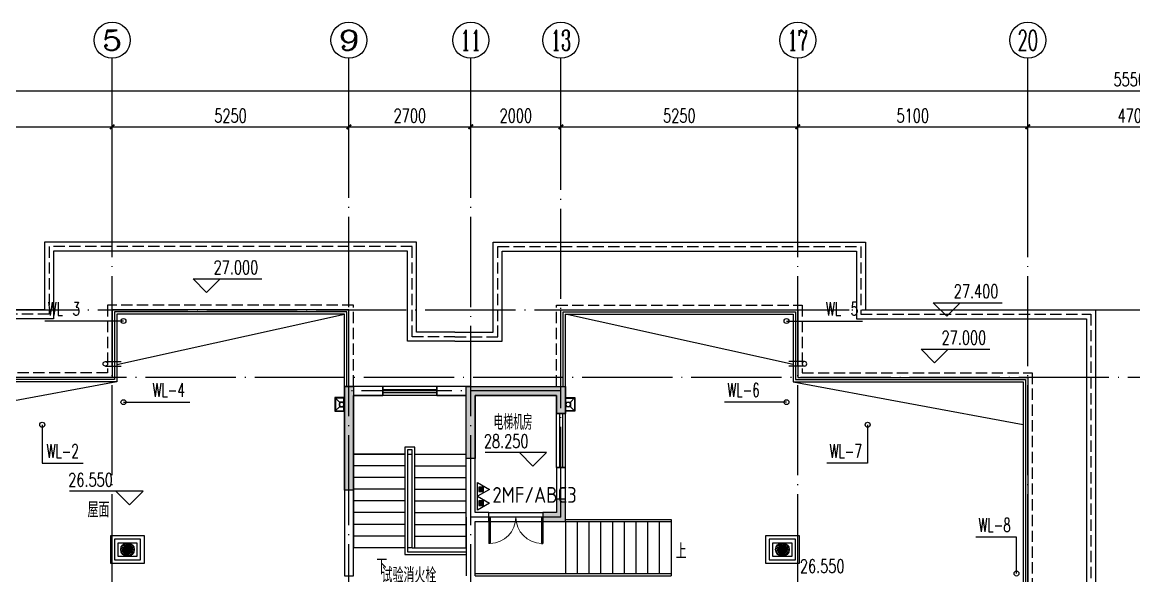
# Model space of a CAD drawing. Extents: x -287580 to -53108, y -522338 to -82629.
# Drawn here: x -251003 to -226359, y -494550 to -482274 of the extents above; entities that cross this region are included whole.
import ezdxf
from ezdxf.enums import TextEntityAlignment as Align

# ---------------------------------------------------------------- set-up
doc = ezdxf.new("R2010")
doc.units = 0
doc.header["$LTSCALE"] = 1000
doc.header["$MEASUREMENT"] = 0
for name, pattern in [('CONTINOUS', [0]), ('DASH', [0.35, 0.25, -0.1]), ('DOTE', [2.42, 2, -0.2, 0.02, -0.2])]:
    doc.linetypes.add(name, pattern=pattern)
for name, color, linetype in [('AXIS', 3, 'Continuous'), ('AXIS_TEXT', 7, 'Continuous'), ('DIM_ELEV', 3, 'Continuous'), ('DIM_SYMB', 99, 'Continuous'), ('DIM_污水', 3, 'Continuous'), ('DOTE', 99, 'Continuous'), ('EQUIP_消防', 1, 'Continuous'), ('PUB_HATCH', 8, 'Continuous'), ('PUB_TEXT', 7, 'Continuous'), ('STAIR', 99, 'Continuous'), ('TWT_TEXT', 7, 'Continuous'), ('VPIPE-污水', 2, 'Continuous'), ('WALL', 9, 'Continuous'), ('WINDOW', 99, 'Continuous'), ('填充', 8, 'Continuous'), ('屋面', 139, 'Continuous'), ('栏杆', 169, 'Continuous'), ('给排水标注', 4, 'Continuous'), ('表格', 157, 'Continuous')]:
    doc.layers.add(name, color=color, linetype=linetype)
doc.styles.add('_TCH_AXIS', font='COMPLEX', dxfattribs={"bigfont": 'GBCBIG'})
doc.styles.add('_TCH_DIM', font='SIMPLEX', dxfattribs={"bigfont": 'GBCBIG'})
doc.styles.add('_TCH_DIM_T3', font='SIMPLEX', dxfattribs={"width": 0.705882, "bigfont": 'GBCBIG'})
doc.styles.add('_TWT_SERIAL', font='COMPLEX', dxfattribs={"width": 0.8, "height": 3, "bigfont": 'HZTXT'})
doc.styles.add('hnurban', font='gbenor.shx', dxfattribs={"width": 0.8, "bigfont": 'gbcbig.shx'})
doc.styles.get("Standard").update_dxf_attribs({"font": 'gbenor.shx', "bigfont": 'gbcbig.shx'})
doc.dimstyles.new('_TCH_ARCH&&100', dxfattribs={"dimtxt": 297.5, "dimasz": 100, "dimexe": 250, "dimexo": 300, "dimgap": 100, "dimtad": 1, "dimdec": 0, "dimzin": 0, "dimdsep": 46, "dimtxsty": '_TCH_DIM_T3', "dimblk": 'ARCHTICK', "dimcen": 0.09, "dimclrt": 7, "dimazin": 2, "dimtfac": 1, "dimtdec": 0, "dimtix": 1, "dimtmove": 2, "dimatfit": 3, "dimfxl": 0, "dimtolj": 1, "dimtzin": 0, "dimarcsym": 0})

# ---------------------------------------------------------------- blocks, each defined once
blk = doc.blocks.new('A$C4E4A79F1')
at = {"color": 6}
for points in [[(0, 350), (0, 0)], [(100, 350), (100, 0)]]:
    blk.add_lwpolyline(points, dxfattribs=at)
blk.add_circle((50, 350), 50, dxfattribs=at)
blk = doc.blocks.new('A$C72BA2012')
at = {"color": 6}
for p, q in [((100, 200), (0, 300)), ((11, 290), (10, 290)), ((10, 290), (10, 10)), ((200, 290), (10, 290)), ((200, 10), (200, 290)), ((100, 100), (0, 0)), ((10, 10), (200, 10))]:
    blk.add_line(p, q, dxfattribs=at)
blk.add_lwpolyline([(0, 300), (0, 0), (210, 0), (210, 300), (0, 300)], dxfattribs=at)
blk.add_lwpolyline([(200, 100), (200, 200), (100, 200), (100, 100)], close=True, dxfattribs=at)
blk.add_circle((150, 150), 50, dxfattribs=at)
blk = doc.blocks.new('A$C26F86BD8')
at = {"color": 99}
for points in [[(0, 310), (0, 620), (370, 620), (740, 620), (740, 310), (740, 0), (370, 0), (0, 0)], [(660, 310), (660, 540), (370, 540), (80, 540), (80, 310), (80, 80), (370, 80), (660, 80)]]:
    blk.add_lwpolyline(points, close=True, dxfattribs=at)
blk.add_lwpolyline([(160, 460), (580, 460), (580, 160), (160, 160), (160, 460)], dxfattribs=at)
for radius in [151, 15.1, 5.03]:
    blk.add_circle((370, 310), radius, dxfattribs=at)
at = {"layer": 'PUB_HATCH', "color": 99}
for centre, start, end in [((281, 197), 57.8627, 115.0689), ((313, 178), 72.8627, 130.0689), ((255, 224), 42.8627, 100.0689), ((350, 168), 87.8627, 145.0689), ((236, 256), 27.8627, 85.0689), ((387, 167), 102.8627, 160.0689), ((227, 293), 12.8627, 70.0689), ((424, 176), 117.8627, 175.0689), ((228, 330), 357.8627, 55.0689), ((456, 195), 132.8627, 190.0689), ((483, 221), 147.8627, 205.0689), ((238, 367), 342.8627, 40.0689), ((502, 253), 162.8627, 220.0689), ((512, 290), 177.8627, 235.0689), ((513, 327), 192.8627, 250.0689), ((504, 364), 207.8627, 265.0689), ((257, 399), 327.8627, 25.0689), ((485, 396), 222.8627, 280.0689), ((284, 425), 312.8627, 10.0689), ((459, 423), 237.8627, 295.0689), ((316, 444), 297.8627, 355.0689), ((427, 442), 252.8627, 310.0689), ((353, 453), 282.8627, 340.0689), ((390, 452), 267.8627, 325.0689)]:
    blk.add_arc(centre, 144, start, end, dxfattribs=at)
blk = doc.blocks.new('A$C0BB52A95')
at = {"layer": '填充'}
h = blk.add_hatch(color=256, dxfattribs=at)
h.dxf.hatch_style = 1
h.paths.add_polyline_path([(37350, 4900), (37350, 5100), (37550, 5100), (37900, 5100), (37900, 4900)])
h.paths.add_polyline_path([(8150, 4900), (8150, 5100), (7950, 5100), (7600, 5100), (7600, 4900)])
h.paths.add_polyline_path([(45000, 5100), (45000, 4900), (45300, 4900), (45300, 4600), (45500, 4600), (45500, 5100)])
h.paths.add_polyline_path([(35350, 7500), (35850, 7500), (35850, 7700), (35550, 7700), (35550, 8000), (35350, 8000)])
h.paths.add_polyline_path([(30100, 4600), (30300, 4600), (30300, 4900), (30600, 4900), (30600, 5100), (30100, 5100)])
h.paths.add_polyline_path([(15400, 5100), (14900, 5100), (14900, 4900), (15200, 4900), (15200, 4600), (15400, 4600)])
h.paths.add_polyline_path([(10150, 7500), (10150, 8000), (9950, 8000), (9950, 7700), (9650, 7700), (9650, 7500)])
h.paths.add_polyline_path([(0, 5100), (0, 4600), (200, 4600), (200, 4900), (500, 4900), (500, 5100)])
h.paths.add_polyline_path([(500, 0), (0, 0), (0, 2500), (200, 2500), (200, 200), (500, 200)])
h.paths.add_polyline_path([(15400, 0), (14900, 0), (14900, 200), (15200, 200), (15200, 2500), (15400, 2500)])
h.paths.add_polyline_path([(30600, 0), (30100, 0), (30100, 2500), (30300, 2500), (30300, 200), (30600, 200)])
h.paths.add_polyline_path([(45500, 0), (45000, 0), (45000, 200), (45300, 200), (45300, 2500), (45500, 2500)])
h.paths.add_polyline_path([(40250, 10500), (40250, 8200), (40050, 8200), (40050, 10500)])
h.paths.add_polyline_path([(5450, 10500), (5450, 8200), (5250, 8200), (5250, 10500)])
h.paths.add_polyline_path([(37350, 10300), (35550, 10300), (35550, 9900), (35350, 9900), (35350, 10500), (37550, 10500), (37550, 8900), (37350, 8900)])
h.paths.add_polyline_path([(9950, 10300), (8150, 10300), (8150, 8900), (7950, 8900), (7950, 10500), (10150, 10500), (10150, 9900), (9950, 9900)])
h.paths.add_polyline_path([(34800, 1900), (34800, 1000), (35300, 1000), (35300, 800), (34800, 800), (34800, 0), (34200, 0), (34200, 200), (34600, 200), (34600, 1000), (34600, 1900)])
h.paths.add_polyline_path([(41000, 1900), (41000, 1000), (41000, 200), (41400, 200), (41400, 0), (40800, 0), (40800, 800), (40300, 800), (40300, 1000), (40800, 1000), (40800, 1900)])
h.paths.add_polyline_path([(36200, 4900), (34800, 4900), (34800, 4800), (34600, 4800), (34600, 5100), (36200, 5100)])
h.paths.add_polyline_path([(40250, 5100), (40250, 5100), (41000, 5100), (41000, 4800), (40800, 4800), (40800, 4900), (40250, 4900), (39400, 4900), (39400, 5100), (40050, 5100), (40050, 5100)])
h.paths.add_polyline_path([(10900, 1900), (10900, 1000), (10900, 200), (11300, 200), (11300, 0), (10700, 0), (10700, 800), (10200, 800), (10200, 1000), (10700, 1000), (10700, 1900)])
h.paths.add_polyline_path([(4700, 1900), (4700, 1000), (5200, 1000), (5200, 800), (4700, 800), (4700, 0), (4100, 0), (4100, 200), (4500, 200), (4500, 1000), (4500, 1900)])
h.paths.add_polyline_path([(10700, 4900), (9300, 4900), (9300, 5100), (10900, 5100), (10900, 4800), (10700, 4800)])
h.paths.add_polyline_path([(5450, 5100), (6100, 5100), (6100, 4900), (5250, 4900), (4700, 4900), (4700, 4800), (4500, 4800), (4500, 5100), (5250, 5100)])
at = {"color": 3}
for points in [[(5450, 10500), (5450, 8200), (5250, 8200), (5250, 10500)], [(9950, 10300), (8150, 10300), (8150, 8900), (7950, 8900), (7950, 10500), (10150, 10500), (10150, 9900), (9950, 9900)], [(10150, 7500), (10150, 8000), (9950, 8000), (9950, 7700), (9650, 7700), (9650, 7500)]]:
    blk.add_lwpolyline(points, close=True, dxfattribs=at)
blk = doc.blocks.new('_ArchTick')
at = {"color": 0, "linetype": 'ByBlock', "const_width": 0.4}
blk.add_lwpolyline([(-0.5, -0.5), (0.5, 0.5)], dxfattribs=at)
blk = doc.blocks.new('*D231')
at = {"layer": 'AXIS', "color": 0, "lineweight": -2}
for p, q in [((-254109, -485920), (-254109, -484344)), ((-249009, -485920), (-249009, -484344)), ((-254109, -484594), (-249009, -484594))]:
    blk.add_line(p, q, dxfattribs=at)
at = {"layer": 'Defpoints', "color": 0}
for p in [(-249009, -484594), (-254109, -486220), (-249009, -486220)]:
    blk.add_point(p, dxfattribs=at)
at = {"layer": 'AXIS', "color": 0, "lineweight": -2, "xscale": 100, "yscale": 100, "zscale": 100, "rotation": 180}
blk.add_blockref('_ArchTick', (-254109, -484594), dxfattribs=at)
at = {"layer": 'AXIS', "color": 0, "lineweight": -2, "xscale": 100, "yscale": 100, "zscale": 100}
blk.add_blockref('_ArchTick', (-249009, -484594), dxfattribs=at)
at = {"layer": 'AXIS', "color": 7, "insert": (-251559, -484346), "char_height": 297.5, "attachment_point": 5, "style": '_TCH_DIM_T3'}
blk.add_mtext('\\A1;5100', dxfattribs=at)
blk = doc.blocks.new('*D232')
at = {"layer": 'AXIS', "color": 0, "lineweight": -2}
for p, q in [((-249009, -485920), (-249009, -484344)), ((-243759, -485920), (-243759, -484344)), ((-249009, -484594), (-243759, -484594))]:
    blk.add_line(p, q, dxfattribs=at)
at = {"layer": 'Defpoints', "color": 0}
for p in [(-243759, -484594), (-249009, -486220), (-243759, -486220)]:
    blk.add_point(p, dxfattribs=at)
at = {"layer": 'AXIS', "color": 0, "lineweight": -2, "xscale": 100, "yscale": 100, "zscale": 100, "rotation": 180}
blk.add_blockref('_ArchTick', (-249009, -484594), dxfattribs=at)
at = {"layer": 'AXIS', "color": 0, "lineweight": -2, "xscale": 100, "yscale": 100, "zscale": 100}
blk.add_blockref('_ArchTick', (-243759, -484594), dxfattribs=at)
at = {"layer": 'AXIS', "color": 7, "insert": (-246384, -484346), "char_height": 297.5, "attachment_point": 5, "style": '_TCH_DIM_T3'}
blk.add_mtext('\\A1;5250', dxfattribs=at)
blk = doc.blocks.new('*D233')
at = {"layer": 'AXIS', "color": 0, "lineweight": -2}
for p, q in [((-243759, -485920), (-243759, -484344)), ((-241059, -485920), (-241059, -484344)), ((-243759, -484594), (-241059, -484594))]:
    blk.add_line(p, q, dxfattribs=at)
at = {"layer": 'Defpoints', "color": 0}
for p in [(-241059, -484594), (-243759, -486220), (-241059, -486220)]:
    blk.add_point(p, dxfattribs=at)
at = {"layer": 'AXIS', "color": 0, "lineweight": -2, "xscale": 100, "yscale": 100, "zscale": 100, "rotation": 180}
blk.add_blockref('_ArchTick', (-243759, -484594), dxfattribs=at)
at = {"layer": 'AXIS', "color": 0, "lineweight": -2, "xscale": 100, "yscale": 100, "zscale": 100}
blk.add_blockref('_ArchTick', (-241059, -484594), dxfattribs=at)
at = {"layer": 'AXIS', "color": 7, "insert": (-242409, -484346), "char_height": 297.5, "attachment_point": 5, "style": '_TCH_DIM_T3'}
blk.add_mtext('\\A1;2700', dxfattribs=at)
blk = doc.blocks.new('*D234')
at = {"layer": 'AXIS', "color": 0, "lineweight": -2}
for p, q in [((-241059, -485920), (-241059, -484344)), ((-239059, -485920), (-239059, -484344)), ((-241059, -484594), (-239059, -484594))]:
    blk.add_line(p, q, dxfattribs=at)
at = {"layer": 'Defpoints', "color": 0}
for p in [(-239059, -484594), (-241059, -486220), (-239059, -486220)]:
    blk.add_point(p, dxfattribs=at)
at = {"layer": 'AXIS', "color": 0, "lineweight": -2, "xscale": 100, "yscale": 100, "zscale": 100, "rotation": 180}
blk.add_blockref('_ArchTick', (-241059, -484594), dxfattribs=at)
at = {"layer": 'AXIS', "color": 0, "lineweight": -2, "xscale": 100, "yscale": 100, "zscale": 100}
blk.add_blockref('_ArchTick', (-239059, -484594), dxfattribs=at)
at = {"layer": 'AXIS', "color": 7, "insert": (-240059, -484346), "char_height": 297.5, "attachment_point": 5, "style": '_TCH_DIM_T3'}
blk.add_mtext('\\A1;2000', dxfattribs=at)
blk = doc.blocks.new('*D235')
at = {"layer": 'AXIS', "color": 0, "lineweight": -2}
for p, q in [((-239059, -485920), (-239059, -484344)), ((-233809, -485920), (-233809, -484344)), ((-239059, -484594), (-233809, -484594))]:
    blk.add_line(p, q, dxfattribs=at)
at = {"layer": 'Defpoints', "color": 0}
for p in [(-233809, -484594), (-239059, -486220), (-233809, -486220)]:
    blk.add_point(p, dxfattribs=at)
at = {"layer": 'AXIS', "color": 0, "lineweight": -2, "xscale": 100, "yscale": 100, "zscale": 100, "rotation": 180}
blk.add_blockref('_ArchTick', (-239059, -484594), dxfattribs=at)
at = {"layer": 'AXIS', "color": 0, "lineweight": -2, "xscale": 100, "yscale": 100, "zscale": 100}
blk.add_blockref('_ArchTick', (-233809, -484594), dxfattribs=at)
at = {"layer": 'AXIS', "color": 7, "insert": (-236434, -484346), "char_height": 297.5, "attachment_point": 5, "style": '_TCH_DIM_T3'}
blk.add_mtext('\\A1;5250', dxfattribs=at)
blk = doc.blocks.new('*D236')
at = {"layer": 'AXIS', "color": 0, "lineweight": -2}
for p, q in [((-233809, -485920), (-233809, -484344)), ((-228709, -485920), (-228709, -484344)), ((-233809, -484594), (-228709, -484594))]:
    blk.add_line(p, q, dxfattribs=at)
at = {"layer": 'Defpoints', "color": 0}
for p in [(-228709, -484594), (-233809, -486220), (-228709, -486220)]:
    blk.add_point(p, dxfattribs=at)
at = {"layer": 'AXIS', "color": 0, "lineweight": -2, "xscale": 100, "yscale": 100, "zscale": 100, "rotation": 180}
blk.add_blockref('_ArchTick', (-233809, -484594), dxfattribs=at)
at = {"layer": 'AXIS', "color": 0, "lineweight": -2, "xscale": 100, "yscale": 100, "zscale": 100}
blk.add_blockref('_ArchTick', (-228709, -484594), dxfattribs=at)
at = {"layer": 'AXIS', "color": 7, "insert": (-231259, -484346), "char_height": 297.5, "attachment_point": 5, "style": '_TCH_DIM_T3'}
blk.add_mtext('\\A1;5100', dxfattribs=at)
blk = doc.blocks.new('*D237')
at = {"layer": 'AXIS', "color": 0, "lineweight": -2}
for p, q in [((-228709, -485920), (-228709, -484344)), ((-224009, -485920), (-224009, -484344)), ((-228709, -484594), (-224009, -484594))]:
    blk.add_line(p, q, dxfattribs=at)
at = {"layer": 'Defpoints', "color": 0}
for p in [(-224009, -484594), (-228709, -486220), (-224009, -486220)]:
    blk.add_point(p, dxfattribs=at)
at = {"layer": 'AXIS', "color": 0, "lineweight": -2, "xscale": 100, "yscale": 100, "zscale": 100, "rotation": 180}
blk.add_blockref('_ArchTick', (-228709, -484594), dxfattribs=at)
at = {"layer": 'AXIS', "color": 0, "lineweight": -2, "xscale": 100, "yscale": 100, "zscale": 100}
blk.add_blockref('_ArchTick', (-224009, -484594), dxfattribs=at)
at = {"layer": 'AXIS', "color": 7, "insert": (-226359, -484346), "char_height": 297.5, "attachment_point": 5, "style": '_TCH_DIM_T3'}
blk.add_mtext('\\A1;4700', dxfattribs=at)
blk = doc.blocks.new('*D244')
at = {"layer": 'AXIS', "color": 0, "lineweight": -2}
for p, q in [((-254109, -485920), (-254109, -483544)), ((-198609, -485920), (-198609, -483544)), ((-254109, -483794), (-198609, -483794))]:
    blk.add_line(p, q, dxfattribs=at)
at = {"layer": 'Defpoints', "color": 0}
for p in [(-198609, -483794), (-254109, -486220), (-198609, -486220)]:
    blk.add_point(p, dxfattribs=at)
at = {"layer": 'AXIS', "color": 0, "lineweight": -2, "xscale": 100, "yscale": 100, "zscale": 100, "rotation": 180}
blk.add_blockref('_ArchTick', (-254109, -483794), dxfattribs=at)
at = {"layer": 'AXIS', "color": 0, "lineweight": -2, "xscale": 100, "yscale": 100, "zscale": 100}
blk.add_blockref('_ArchTick', (-198609, -483794), dxfattribs=at)
at = {"layer": 'AXIS', "color": 7, "insert": (-226359, -483546), "char_height": 297.5, "attachment_point": 5, "style": '_TCH_DIM_T3'}
blk.add_mtext('\\A1;55500', dxfattribs=at)
blk = doc.blocks.new('$ATTACHMENT$00000214')
h = blk.add_hatch()
h.set_pattern_fill('ANSI31', color=256, scale=200, style=0)
h.set_pattern_definition([(45, (-38543.802, -6842.639), (-17.67767, 17.67767), [])])
h.paths.add_polyline_path([(-65, 2), (65, 2), (65, -128), (-65, -128)])
for points in [[(0, 172), (-198, -172), (198, -172)], [(-65, 2), (65, 2), (65, -128), (-65, -128)]]:
    blk.add_lwpolyline(points, close=True)
blk = doc.blocks.new('$WINLIB2D$00000001')
at = {"color": 0}
for points in [[(-0.5, 0.5), (-0.5, -0.5)], [(-0.5, 0.5), (0.5, 0.5)], [(0.5, -0.5), (0.5, 0.5)], [(0.5, 0.167), (-0.5, 0.167)], [(0.5, -0.167), (-0.5, -0.167)], [(-0.5, -0.5), (0.5, -0.5)]]:
    blk.add_lwpolyline(points, dxfattribs=at)
blk = doc.blocks.new('$DorLib2D$00000002')
for p, q in [((-0.5, 0), (-0.5, 0.4875)), ((-0.475, 0.4875), (-0.5, 0.4875)), ((-0.475, 0), (-0.475, 0.4875)), ((0.475, 0), (0.475, 0.4875)), ((0.475, 0.4875), (0.5, 0.4875)), ((0.5, 0), (0.5, 0.4875)), ((-0.5, 0), (-0.475, 0)), ((0.5, 0), (0.475, 0))]:
    blk.add_line(p, q)
at = {"lineweight": 13}
for centre, start, end in [((-0.4875, 0), 0, 88.53072), ((0.4875, 0), 91.46928, 180)]:
    blk.add_arc(centre, 0.4875, start, end, dxfattribs=at)

msp = doc.modelspace()

# ---------------------------------------------------------------- linework, layer by layer
at = {"color": 99}
for points in [[(-248908.8, -489864), (-243858.8, -488750.4)], [(-233908.8, -489864), (-238958.8, -488750.4)], [(-248908.8, -490250.4), (-254008.8, -491198)], [(-233908.8, -490250.4), (-228808.8, -491198)]]:
    msp.add_lwpolyline(points, dxfattribs=at)
at = {"layer": 'AXIS'}
for p, q in [((-249008.8, -485274.7), (-249008.8, -483074.4)), ((-243758.8, -485274.7), (-243758.8, -483074.4)), ((-241058.8, -485274.7), (-241058.8, -483074.4)), ((-239058.8, -485274.7), (-239058.8, -483074.4)), ((-233808.8, -485274.7), (-233808.8, -483074.4)), ((-228708.8, -485274.7), (-228708.8, -483074.4))]:
    msp.add_line(p, q, dxfattribs=at)
for centre in [(-249008.8, -482674.4), (-243758.8, -482674.4), (-241058.8, -482674.4), (-239058.8, -482674.4), (-233808.8, -482674.4), (-228708.8, -482674.4)]:
    msp.add_circle(centre, 400, dxfattribs=at)
at = {"layer": 'DIM_ELEV'}
for p, q in [((-246915, -488265), (-247215, -487965)), ((-247215, -487965), (-245690.2, -487965)), ((-246915, -488265), (-246615, -487965)), ((-230504.8, -488794.9), (-230804.8, -488494.9)), ((-230804.8, -488494.9), (-229280, -488494.9)), ((-230504.8, -488794.9), (-230204.8, -488494.9)), ((-230775.4, -489824.5), (-231075.4, -489524.5)), ((-231075.4, -489524.5), (-229550.6, -489524.5)), ((-230775.4, -489824.5), (-230475.4, -489524.5)), ((-239380.2, -491819.8), (-240738.2, -491819.8)), ((-239680.2, -492119.8), (-239980.2, -491819.8)), ((-239680.2, -492119.8), (-239380.2, -491819.8)), ((-248324.1, -492676.4), (-249953.2, -492676.4)), ((-248624.1, -492976.4), (-248924.1, -492676.4)), ((-248624.1, -492976.4), (-248324.1, -492676.4))]:
    msp.add_line(p, q, dxfattribs=at)
at = {"layer": 'DIM_SYMB'}
for points in [[(-243058.8, -494060.4, 0, 0, 0), (-243058.8, -491200.4, 0, 0, 0), (-241758.8, -491200.4, 0, 0, 0), (-241758.8, -493500.4, 80, 0, 0), (-241758.8, -493800.4, 0, 0, 0)], [(-236618.8, -494000.4, 0, 0, 0), (-237878.8, -494000.4, 80, 0, 0), (-238178.8, -494000.4, 0, 0, 0)]]:
    msp.add_lwpolyline(points, format="xyseb", dxfattribs=at)
at = {"layer": 'DIM_污水'}
for p, q in [((-249151.1, -488900.4), (-250499, -488900.4)), ((-248758.8, -488900.4), (-249151.1, -488900.4)), ((-234058.8, -488900.4), (-233652.1, -488900.4)), ((-233652.1, -488900.4), (-232376, -488900.4)), ((-248758.8, -490700.4), (-248207, -490700.4)), ((-248207, -490700.4), (-247285.7, -490700.4)), ((-234508.8, -490700.4), (-235430.1, -490700.4)), ((-234058.8, -490700.4), (-234508.8, -490700.4)), ((-250558.8, -491200.4), (-250558.8, -492054.9)), ((-232258.8, -491200.4), (-232258.8, -492054.9)), ((-250558.8, -492054.9), (-249654.3, -492054.9)), ((-232258.8, -492054.9), (-233163.3, -492054.9)), ((-228958.8, -493694.3), (-229863.3, -493694.3)), ((-228958.8, -494500.4), (-228958.8, -493694.3))]:
    msp.add_line(p, q, dxfattribs=at)
at = {"layer": 'DOTE', "linetype": 'DOTE'}
for p, q in [((-249008.8, -504422.4), (-249008.8, -485244.3)), ((-243758.8, -495850.4), (-243758.8, -485244.3)), ((-241058.8, -495850.4), (-241058.8, -485244.3)), ((-239058.8, -493250.4), (-239058.8, -485244.3)), ((-233808.8, -504422.4), (-233808.8, -485244.3)), ((-228708.8, -504422.4), (-228708.8, -485244.3)), ((-256587.5, -488650.4), (-195448.3, -488650.4)), ((-195448.3, -490150.4), (-256587.5, -490150.4)), ((-239058.8, -490450.4), (-243758.8, -490450.4)), ((-239058.8, -493250.4), (-241058.8, -493250.4))]:
    msp.add_line(p, q, dxfattribs=at)
at = {"layer": 'STAIR'}
for p, q in [((-241158.8, -490550.4), (-243658.8, -490550.4)), ((-243658.8, -490550.4), (-243658.8, -491850.4)), ((-241158.8, -491850.4), (-241158.8, -490550.4)), ((-243658.8, -491850.4), (-243658.8, -493930.4)), ((-242518.8, -491850.4), (-243658.8, -491850.4)), ((-243658.8, -491850.4), (-242518.8, -491850.4)), ((-242298.8, -491700.4), (-242518.8, -491700.4)), ((-242518.8, -491700.4), (-242518.8, -494080.4)), ((-242358.8, -491760.4), (-242458.8, -491760.4)), ((-242458.8, -491760.4), (-242458.8, -494020.4)), ((-242458.8, -491850.4), (-242458.8, -493930.4)), ((-242458.8, -491850.4), (-242358.8, -491850.4)), ((-242358.8, -493930.4), (-242358.8, -491760.4)), ((-242358.8, -493930.4), (-242358.8, -491850.4)), ((-242298.8, -493930.4), (-242298.8, -491700.4)), ((-242298.8, -491850.4), (-241158.8, -491850.4)), ((-242298.8, -491850.4), (-241158.8, -491850.4)), ((-241158.8, -493930.4), (-241158.8, -491850.4)), ((-242518.8, -492110.4), (-243658.8, -492110.4)), ((-242298.8, -492110.4), (-241158.8, -492110.4)), ((-242518.8, -492370.4), (-243658.8, -492370.4)), ((-242298.8, -492370.4), (-241158.8, -492370.4)), ((-242518.8, -492630.4), (-243658.8, -492630.4)), ((-242298.8, -492630.4), (-241158.8, -492630.4)), ((-242518.8, -492890.4), (-243658.8, -492890.4)), ((-242298.8, -492890.4), (-241158.8, -492890.4)), ((-242518.8, -493150.4), (-243658.8, -493150.4)), ((-242298.8, -493150.4), (-241158.8, -493150.4)), ((-238958.8, -493350.4), (-238958.8, -494500.4)), ((-242518.8, -493410.4), (-243658.8, -493410.4)), ((-242298.8, -493410.4), (-241158.8, -493410.4)), ((-242518.8, -493670.4), (-243658.8, -493670.4)), ((-242298.8, -493670.4), (-241158.8, -493670.4)), ((-242518.8, -493930.4), (-243658.8, -493930.4)), ((-242518.8, -494080.4), (-241158.8, -494080.4)), ((-242358.8, -493930.4), (-242458.8, -493930.4)), ((-242458.8, -494020.4), (-241158.8, -494020.4)), ((-242358.8, -493930.4), (-242298.8, -493930.4)), ((-242358.8, -493930.4), (-242298.8, -493930.4)), ((-242298.8, -493930.4), (-241158.8, -493930.4)), ((-241158.8, -494020.4), (-241158.8, -494080.4))]:
    msp.add_line(p, q, dxfattribs=at)
for points in [[(-238958.8, -493300.4), (-236618.8, -493300.4)], [(-238958.8, -493350.4), (-238958.8, -494500.4)], [(-238958.8, -493350.4), (-236618.8, -493350.4)], [(-238698.8, -493350.4), (-238698.8, -494500.4)], [(-238438.8, -493350.4), (-238438.8, -494500.4)], [(-238178.8, -493350.4), (-238178.8, -494500.4)], [(-237918.8, -493350.4), (-237918.8, -494500.4)], [(-237658.8, -493350.4), (-237658.8, -494500.4)], [(-237658.8, -493350.4), (-237658.8, -494500.4)], [(-237398.8, -493350.4), (-237398.8, -494500.4)], [(-237138.8, -493350.4), (-237138.8, -494500.4)], [(-236878.8, -493350.4), (-236878.8, -494500.4)], [(-236618.8, -493300.4), (-236618.8, -494550.4)], [(-240958.8, -494500.4), (-236618.8, -494500.4)], [(-240958.8, -494550.4), (-236618.8, -494550.4)]]:
    msp.add_lwpolyline(points, dxfattribs=at)
at = {"layer": 'VPIPE-污水'}
for centre in [(-248758.8, -488900.4), (-234058.8, -488900.4), (-248758.8, -490700.4), (-234058.8, -490700.4), (-250558.8, -491200.4), (-232258.8, -491200.4), (-228958.8, -494500.4)]:
    msp.add_circle(centre, 55, dxfattribs=at)
at = {"layer": 'WALL'}
for p, q in [((-243858.8, -490350.4), (-243858.8, -494550.4)), ((-243008.8, -490350.4), (-243858.8, -490350.4)), ((-243008.8, -490550.4), (-243008.8, -490350.4)), ((-241058.8, -490350.4), (-241808.8, -490350.4)), ((-241808.8, -490350.4), (-241808.8, -490550.4)), ((-241058.8, -490350.4), (-238958.8, -490350.4)), ((-238958.8, -490950.4), (-238958.8, -490350.4)), ((-243658.8, -494550.4), (-243658.8, -490550.4)), ((-243658.8, -490550.4), (-243008.8, -490550.4)), ((-241808.8, -490550.4), (-241158.8, -490550.4)), ((-241158.8, -493250.4), (-241158.8, -490550.4)), ((-240958.8, -493150.4), (-240958.8, -490550.4)), ((-240958.8, -490550.4), (-239158.8, -490550.4)), ((-239158.8, -490550.4), (-239158.8, -490950.4)), ((-239158.8, -490950.4), (-238958.8, -490950.4)), ((-238958.8, -492150.4), (-239158.8, -492150.4)), ((-239158.8, -492150.4), (-239158.8, -493150.4)), ((-238958.8, -493350.4), (-238958.8, -492150.4)), ((-241158.8, -493250.4), (-241158.8, -494550.4)), ((-240658.8, -493150.4), (-240958.8, -493150.4)), ((-240958.8, -494550.4), (-240958.8, -493350.4)), ((-240958.8, -493350.4), (-240658.8, -493350.4)), ((-240658.8, -493350.4), (-240658.8, -493150.4)), ((-239158.8, -493150.4), (-239458.8, -493150.4)), ((-239458.8, -493150.4), (-239458.8, -493350.4)), ((-239458.8, -493350.4), (-238958.8, -493350.4)), ((-243858.8, -494550.4), (-243658.8, -494550.4))]:
    msp.add_line(p, q, dxfattribs=at)
at = {"layer": 'WINDOW'}
for p, q in [((-240658.8, -493150.4, 0), (-239458.8, -493150.4, 0)), ((-240658.8, -493350.4, 0), (-239458.8, -493350.4, 0))]:
    msp.add_line(p, q, dxfattribs=at)
at = {"layer": '屋面', "color": 99}
for points in [[(-241408.8, -489150.4), (-242258.8, -489150.4), (-242258.8, -487150.4), (-250508.8, -487150.4), (-250508.8, -488650.4), (-255608.8, -488650.4), (-255608.8, -498950.4), (-253908.8, -498950.4), (-253908.8, -502250.4), (-249758.8, -502250.4)], [(-241408.8, -489150.4), (-240558.8, -489150.4), (-240558.8, -487150.4), (-232308.8, -487150.4), (-232308.8, -488650.4), (-227208.8, -488650.4), (-227208.8, -498950.4), (-228908.8, -498950.4), (-228908.8, -502250.4), (-233058.8, -502250.4)], [(-241408.8, -489350.4), (-242458.8, -489350.4), (-242458.8, -487350.4), (-250308.8, -487350.4), (-250308.8, -488850.4), (-255408.8, -488850.4), (-255408.8, -498750.4), (-253708.8, -498750.4), (-253708.8, -502050.4), (-249758.8, -502050.4)], [(-241408.8, -489350.4), (-240358.8, -489350.4), (-240358.8, -487350.4), (-232508.8, -487350.4), (-232508.8, -488850.4), (-227408.8, -488850.4), (-227408.8, -498750.4), (-229108.8, -498750.4), (-229108.8, -502050.4), (-233058.8, -502050.4)], [(-243858.8, -490350.4), (-243858.8, -488750.4), (-248908.8, -488750.4), (-248908.8, -490250.4), (-254008.8, -490250.4), (-254008.8, -497350.4), (-252308.8, -497350.4), (-252308.8, -500650.4), (-249758.8, -500650.4)], [(-238958.8, -490350.4), (-238958.8, -488750.4), (-233908.8, -488750.4), (-233908.8, -490250.4), (-228808.8, -490250.4), (-228808.8, -497350.4), (-230508.8, -497350.4), (-230508.8, -500650.4), (-233058.8, -500650.4)]]:
    msp.add_lwpolyline(points, dxfattribs=at)
at = {"layer": '屋面', "color": 99, "linetype": 'DASH'}
for points in [[(-241408.8, -489250.4), (-242358.8, -489250.4), (-242358.8, -487250.4), (-250408.8, -487250.4), (-250408.8, -488750.4), (-255508.8, -488750.4), (-255508.8, -498850.4), (-253808.8, -498850.4), (-253808.8, -502150.4), (-249758.8, -502150.4)], [(-241408.8, -489250.4), (-240458.8, -489250.4), (-240458.8, -487250.4), (-232408.8, -487250.4), (-232408.8, -488750.4), (-227308.8, -488750.4), (-227308.8, -498850.4), (-229008.8, -498850.4), (-229008.8, -502150.4), (-233058.8, -502150.4)], [(-243658.8, -490350.4), (-243658.8, -490350.4), (-243658.8, -488550.4), (-249108.8, -488550.4), (-249108.8, -490050.4), (-254208.8, -490050.4), (-254208.8, -497550.4), (-252508.8, -497550.4), (-252508.8, -500850.4), (-249758.8, -500850.4)], [(-239158.8, -490350.4), (-239158.8, -490350.4), (-239158.8, -488550.4), (-233708.8, -488550.4), (-233708.8, -490050.4), (-228608.8, -490050.4), (-228608.8, -497550.4), (-230308.8, -497550.4), (-230308.8, -500850.4), (-233058.8, -500850.4)]]:
    msp.add_lwpolyline(points, dxfattribs=at)
at = {"layer": '栏杆'}
for points in [[(-243758.8, -490350.4), (-243758.8, -488650.4), (-249008.8, -488650.4), (-249008.8, -490150.4), (-254108.8, -490150.4), (-254108.8, -497450.4), (-252408.8, -497450.4), (-252408.8, -500750.4), (-249758.8, -500750.4)], [(-239058.8, -490350.4), (-239058.8, -488650.4), (-233808.8, -488650.4), (-233808.8, -490150.4), (-228708.8, -490150.4), (-228708.8, -497450.4), (-230408.8, -497450.4), (-230408.8, -500750.4), (-233058.8, -500750.4)], [(-243808.8, -490350.4), (-243808.8, -488700.4), (-248958.8, -488700.4), (-248958.8, -490200.4), (-254058.8, -490200.4), (-254058.8, -497400.4), (-252358.8, -497400.4), (-252358.8, -500700.4), (-249758.8, -500700.4)], [(-239008.8, -490350.4), (-239008.8, -488700.4), (-233858.8, -488700.4), (-233858.8, -490200.4), (-228758.8, -490200.4), (-228758.8, -497400.4), (-230458.8, -497400.4), (-230458.8, -500700.4), (-233058.8, -500700.4)]]:
    msp.add_lwpolyline(points, dxfattribs=at)

# ---------------------------------------------------------------- block references
at = {"color": 99, "rotation": 90}
msp.add_blockref('A$C4E4A79F1', (-248809.5, -489900.4), dxfattribs=at)
at = {"color": 99, "xscale": -1, "rotation": 270}
msp.add_blockref('A$C4E4A79F1', (-234008.1, -489900.4), dxfattribs=at)
at = {"color": 99}
for name, p in [('A$C72BA2012', (-244068.8, -490900.4)), ('A$C26F86BD8', (-249038.8, -494280.4)), ('A$C26F86BD8', (-234518.8, -494280.4))]:
    msp.add_blockref(name, p, dxfattribs=at)
at = {"color": 99, "xscale": -1}
msp.add_blockref('A$C72BA2012', (-238748.8, -490900.4), dxfattribs=at)
at = {"layer": 'EQUIP_消防', "linetype": 'CONTINOUS', "xscale": 0.77625, "yscale": -0.77625, "zscale": 0.77625, "rotation": 89.99999999999997}
for p in [(-240776.6, -492633.5), (-240776.6, -492941.5)]:
    msp.add_blockref('$ATTACHMENT$00000214', p, dxfattribs=at)
at = {"layer": 'WINDOW', "xscale": -1200, "yscale": -200, "zscale": -1200}
for p, rotation in [((-242408.8, -490450.4), 9.651644340476064e-08), ((-239058.8, -491550.4), 270)]:
    msp.add_blockref('$WINLIB2D$00000001', p, dxfattribs=dict(at, rotation=rotation))
at = {"layer": 'WINDOW', "xscale": -1200, "yscale": -1200, "zscale": -1200}
msp.add_blockref('$DorLib2D$00000002', (-240058.8, -493250.4), dxfattribs=at)
at = {"layer": '表格'}
msp.add_blockref('A$C0BB52A95', (-249108.8, -500850.4), dxfattribs=at)

# ---------------------------------------------------------------- texts
at = {"layer": 'AXIS_TEXT', "style": '_TCH_AXIS'}
for s, height, width, p, p2 in [('5', 452.5, 1.5, (-249235.1, -482900.7), (-248782.5, -482900.7)), ('9', 452.5, 1.5, (-243985.1, -482900.7), (-243532.5, -482900.7)), ('11', 452.55, 0.875, (-241285.1, -482900.7), (-240832.5, -482900.7)), ('13', 452.55, 0.724138, (-239285.1, -482900.7), (-238832.5, -482900.7)), ('17', 452.55, 0.724138, (-234035.1, -482900.7), (-233582.5, -482900.7)), ('20', 452.55, 0.617647, (-228935.1, -482900.7), (-228482.5, -482900.7))]:
    msp.add_text(s, height=height, dxfattribs=dict(at, width=width)).set_placement(p, p2, align=Align.FIT)
at = {"layer": 'DIM_污水', "color": 7, "style": '_TWT_SERIAL', "width": 0.64}
for s, p in [('WL-3', (-250439, -488780.4)), ('WL-5', (-233185.7, -488780.4)), ('WL-4', (-248113.7, -490580.4)), ('WL-6', (-235370.1, -490580.4)), ('WL-2', (-250464, -491934.9)), ('WL-7', (-233103.3, -491934.9)), ('WL-8', (-229803.3, -493574.3))]:
    msp.add_text(s, height=300, dxfattribs=at).set_placement(p)
at = {"layer": 'PUB_TEXT'}
for s, height, style, width, p in [('27.000', 297.5, '_TCH_DIM', 0.705882, (-246760.2, -487860)), ('27.400', 297.5, '_TCH_DIM', 0.705882, (-230350, -488389.9)), ('27.000', 297.5, '_TCH_DIM', 0.705882, (-230620.6, -489419.5)), ('电梯机房', 337.59, 'hnurban', 0.8, (-240552.5, -491313.8, 76423.5)), ('28.250', 297.5, '_TCH_DIM', 0.705882, (-240768.2, -491714.8)), ('26.550', 297.5, '_TCH_DIM', 0.705882, (-249983.2, -492571.4)), ('26.550', 297.5, '_TCH_DIM', 0.705882, (-233761.7, -494486.4))]:
    msp.add_text(s, height=height, dxfattribs=dict(at, style=style, width=width)).set_placement(p)
msp.add_text('屋面', height=337.59, dxfattribs=at).set_placement((-249555.1, -493255.1))
at = {"layer": 'PUB_TEXT', "style": '_TCH_DIM'}
for s, p in [('上', (-236513.8, -494175.4)), ('下', (-243153.7, -494515.4))]:
    msp.add_text(s, height=337.6, dxfattribs=at).set_placement(p)
at = {"layer": 'TWT_TEXT', "style": '_TCH_DIM'}
msp.add_text('试验消火栓', height=337.59, dxfattribs=at).set_placement((-243036.1, -494707))
at = {"layer": '给排水标注', "color": 4, "ltscale": 0.2}
msp.add_text('2MF/ABC3', height=350, dxfattribs=at).set_placement((-240577.5, -492931.9, 0))

# ---------------------------------------------------------------- dimensions: what is measured, and where the dimension line sits
at = {"layer": 'AXIS'}
for p1, p2, distance, picture, middle in [((-254108.8, -486220), (-198608.8, -486220), 2425.6, '*D244', (-226358.8, -483545.7)), ((-254108.8, -486220), (-249008.8, -486220), 1625.6, '*D231', (-251558.8, -484345.7)), ((-249008.8, -486220), (-243758.8, -486220), 1625.6, '*D232', (-246383.8, -484345.7)), ((-243758.8, -486220), (-241058.8, -486220), 1625.6, '*D233', (-242408.8, -484345.7)), ((-241058.8, -486220), (-239058.8, -486220), 1625.6, '*D234', (-240058.8, -484345.7)), ((-239058.8, -486220), (-233808.8, -486220), 1625.6, '*D235', (-236433.8, -484345.7)), ((-233808.8, -486220), (-228708.8, -486220), 1625.6, '*D236', (-231258.8, -484345.7)), ((-228708.8, -486220), (-224008.8, -486220), 1625.6, '*D237', (-226358.8, -484345.7))]:
    dim = msp.add_aligned_dim(p1=p1, p2=p2, distance=distance, dimstyle='_TCH_ARCH&&100', dxfattribs=at)
    dim.commit()
    dim.dimension.update_dxf_attribs({"geometry": picture, "text_midpoint": middle})

doc.saveas('drawing.dxf')
